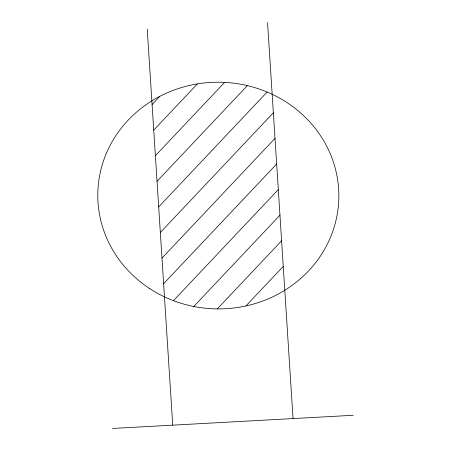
<?xml version="1.0" encoding="UTF-8"?>
<svg xmlns="http://www.w3.org/2000/svg" width="451" height="451" viewBox="0 0 451 451"><rect width="100%" height="100%" fill="white"/><g stroke="black" fill="none" stroke-linecap="round" stroke-linejoin="round"><path stroke-width="0.68" d="M152.088 104.502L159.761 96.367M153.735 130.102L197.346 83.909M155.386 155.708L224.592 82.392M157.033 181.308L247.357 85.628M158.684 206.913L267.122 92.038M160.33 232.513L273.357 112.784M161.982 258.119L275.009 138.384M163.628 283.718L276.655 163.989M173.455 300.665L278.306 189.589M193.778 306.477L279.953 215.195M217.309 308.901L281.599 240.795M245.902 305.958L283.251 266.4M112.581 428.45L353.206 415.281M267.55 22.55L293.049 418.573M147.235 29.135L172.739 425.158M149.676 288.578A120.535 113.336 1.1 0 0 338.447 205.154A120.535 113.336 1.1 0 0 166.842 92.968A120.535 113.336 1.1 0 0 149.676 288.578"/></g></svg>
